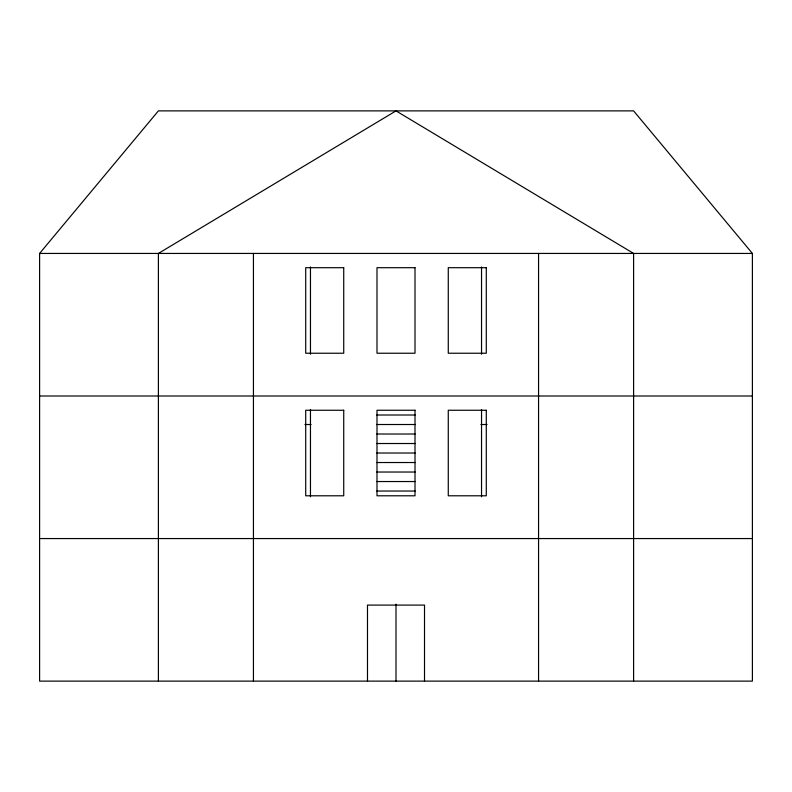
<?xml version="1.0" encoding="UTF-8"?>
<svg xmlns="http://www.w3.org/2000/svg" width="792" height="792" viewBox="0 0 792 792"><rect width="100%" height="100%" fill="white"/><g stroke="black" fill="none" stroke-linecap="round" stroke-linejoin="round"><path stroke-width="1.19" d="M39.6 253.44L158.4 110.88L633.6 110.88L752.4 253.44L752.4 681.12L39.6 681.12L39.6 253.44L752.4 253.44M39.6 396L752.4 396M376.873 415.008L415.127 415.008M304.95 424.512L311.078 424.512M376.873 424.512L415.127 424.512M480.922 424.512L487.05 424.512M376.873 434.016L415.127 434.016M376.873 443.52L415.127 443.52M376.873 453.024L415.127 453.024M376.873 462.528L415.127 462.528M376.873 472.032L415.127 472.032M376.873 481.536L415.127 481.536M376.873 491.04L415.127 491.04M39.6 538.56L752.4 538.56M633.6 681.12L633.6 253.44L396 110.88L158.4 253.44L158.4 681.12M538.56 253.44L538.56 681.12M481.536 266.963L481.536 354.212M481.536 409.523L481.536 496.772M424.512 681.12L424.512 605.088L367.488 605.088L367.488 681.12M396 604.138L396 681.12M310.464 266.963L310.464 354.212M310.464 409.523L310.464 496.772M253.44 253.44L253.44 681.12M343.728 267.696L305.712 267.696L305.712 353.232L343.728 353.232L343.728 267.696M415.008 267.696L376.992 267.696L376.992 353.232L415.008 353.232L415.008 267.696M486.288 267.696L448.272 267.696L448.272 353.232L486.288 353.232L486.288 267.696M343.728 410.256L305.712 410.256L305.712 495.792L343.728 495.792L343.728 410.256M415.008 410.256L376.992 410.256L376.992 495.792L415.008 495.792L415.008 410.256M486.288 410.256L448.272 410.256L448.272 495.792L486.288 495.792L486.288 410.256"/></g></svg>
